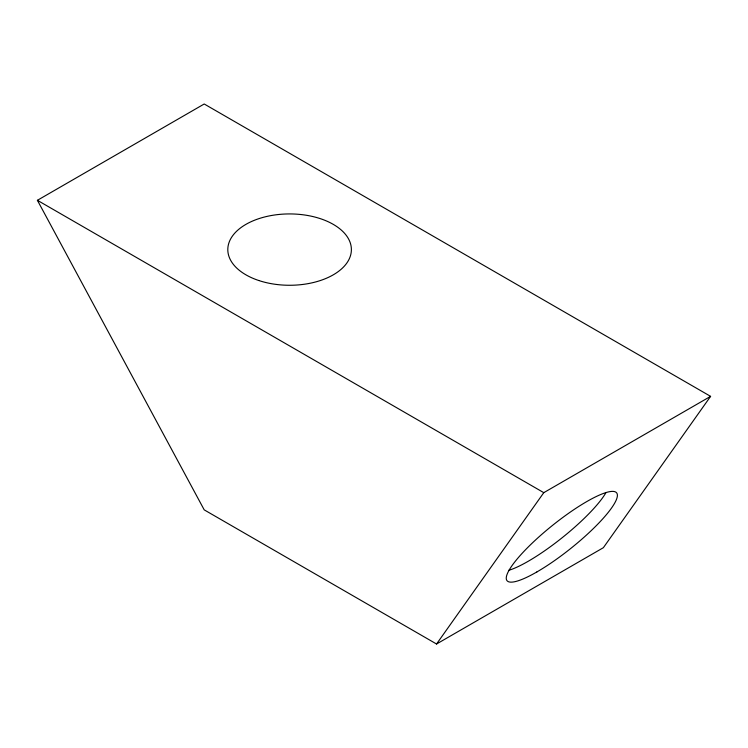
<?xml version="1.0" encoding="UTF-8"?>
<svg xmlns="http://www.w3.org/2000/svg" width="748" height="748" viewBox="0 0 748 748"><rect width="100%" height="100%" fill="white"/><g stroke="black" fill="none" stroke-linecap="round" stroke-linejoin="round"><path stroke-width="1.12" d="M436.551 644.009L543.787 492.661L710.6 396.356L204.213 103.991L37.4 200.305L204.213 509.865L436.551 644.009L603.365 547.695L710.6 396.356M37.4 200.305L543.787 492.661M605.992 492.567A70.209 14.698 -38.7 0 1 562.103 537.775A70.209 14.698 -38.7 0 1 508.687 570.341M258.705 280.491A61.785 35.67 0 0 0 351.382 249.598A61.785 35.67 0 0 0 258.705 218.706A61.785 35.67 0 0 0 258.705 280.491M536.914 571.93A70.209 14.698 -38.7 0 0 617.296 494.335A70.209 14.698 -38.7 0 0 531.314 543.974A70.209 14.698 -38.7 0 0 536.914 571.93"/></g></svg>
